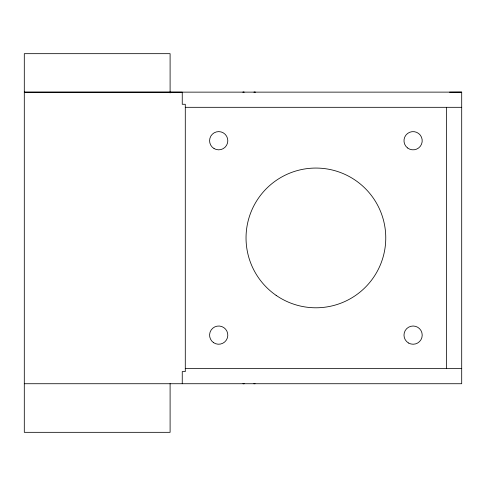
<?xml version="1.0" encoding="UTF-8"?>
<svg xmlns="http://www.w3.org/2000/svg" width="486" height="486" viewBox="0 0 486 486"><rect width="100%" height="100%" fill="white"/><g stroke="black" fill="none" stroke-linecap="round" stroke-linejoin="round"><path stroke-width="0.73" d="M243.024 383.727L243.431 383.727M255.071 383.727L253.862 383.727M449.55 92.176L461.7 92.127L461.7 383.727L24.3 383.727M243.462 92.127L243 92.127L244.258 92.127M254.688 92.127L255.15 92.127L253.892 92.127M461.7 92.127L24.3 92.146M24.3 92.212L182.25 92.176L182.25 104.277L185.288 104.277L185.288 371.577L182.25 371.577L182.25 383.727M185.288 107.315L461.7 107.315M185.288 368.54L461.7 368.54M243.176 383.727L244.227 383.727M446.513 107.315L446.513 368.54M170.1 92.917L170.1 53.673L24.3 53.673L24.3 432.327L170.1 432.327L170.1 383.618M276.139 295.373A69.863 69.863 0 0 0 385.532 243.632A69.863 69.863 0 0 0 286.029 174.772A69.863 69.863 0 0 0 276.139 295.373M407.554 147.957A9.113 9.113 0 0 0 422.134 141.918A9.113 9.113 0 0 0 409.613 132.307A9.113 9.113 0 0 0 407.554 147.957M408.544 343.019A9.113 9.113 0 0 0 422.213 335.127A9.113 9.113 0 0 0 408.544 327.236A9.113 9.113 0 0 0 408.544 343.019M214.053 148.564A9.113 9.113 0 0 0 227.813 140.831A9.113 9.113 0 0 0 214.235 132.781A9.113 9.113 0 0 0 214.053 148.564M213.603 342.679A9.113 9.113 0 0 0 227.788 335.765A9.113 9.113 0 0 0 214.709 326.932A9.113 9.113 0 0 0 213.603 342.679"/></g></svg>
